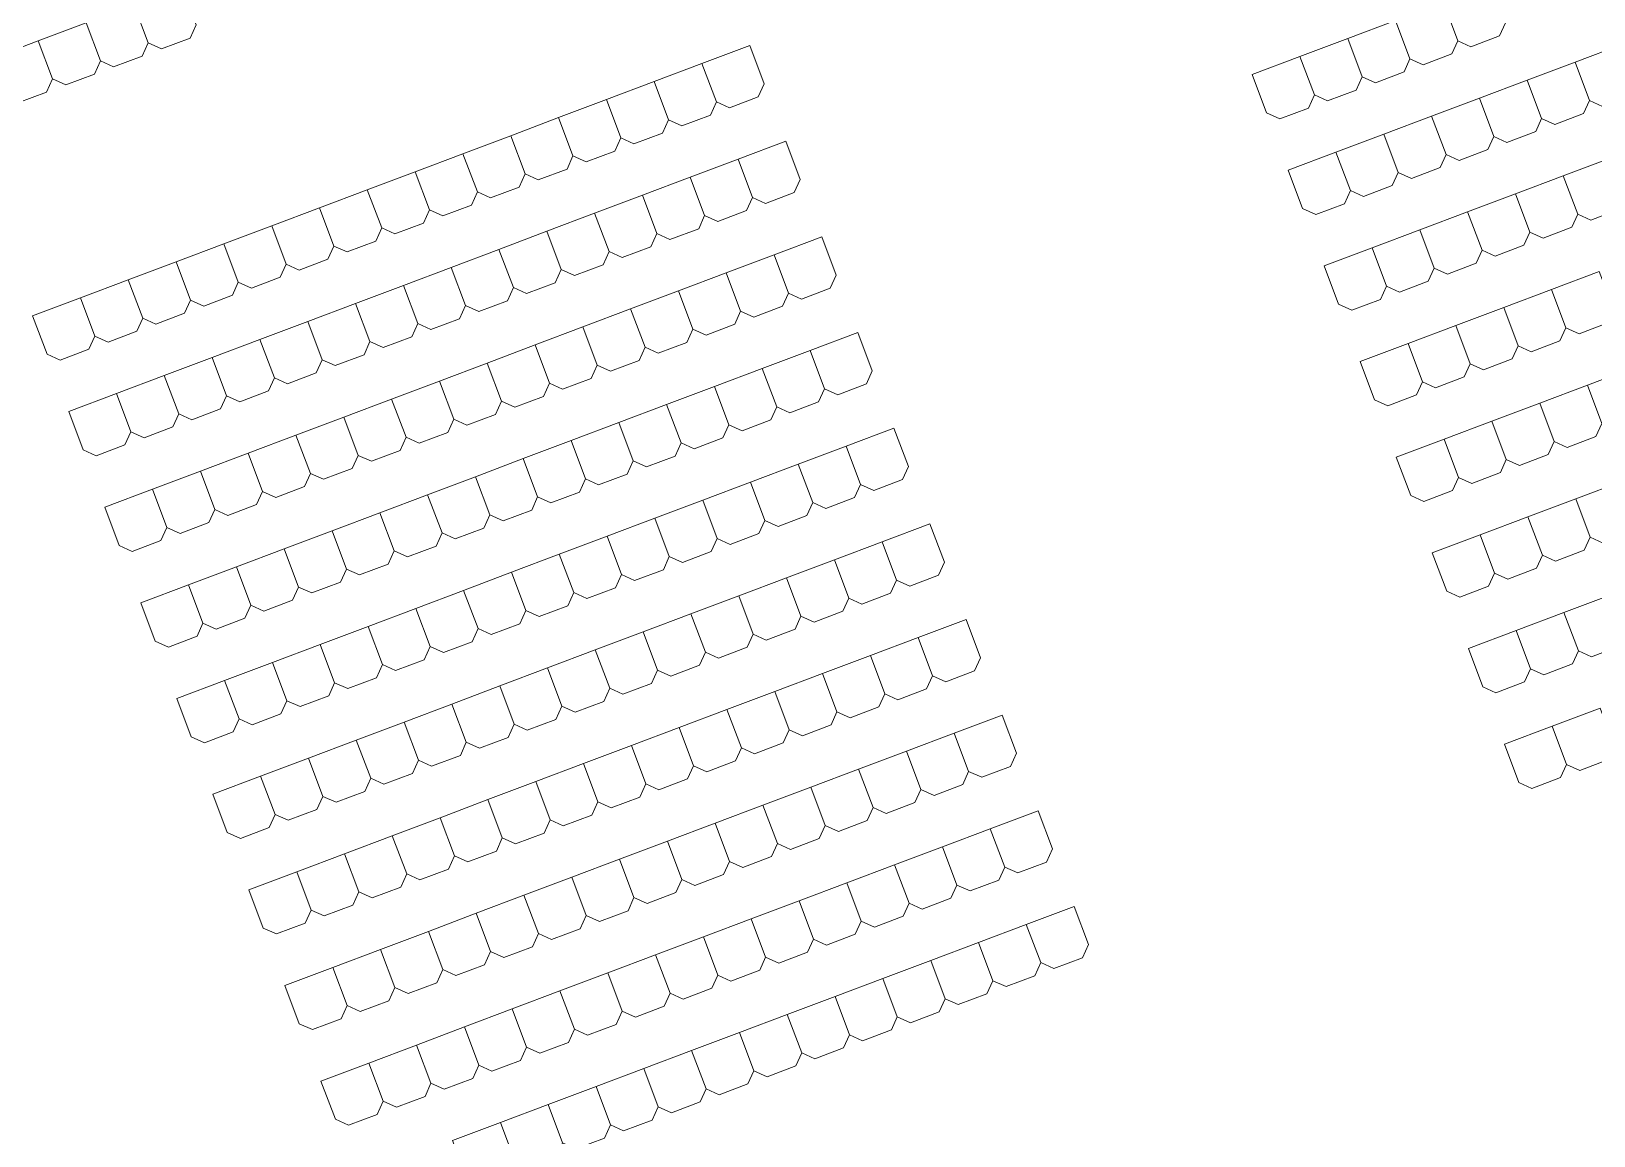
# Model space of a CAD drawing. Header units: millimetres. Extents: x 111563 to 112628, y 522776 to 523529.
# Drawn here: x 112040.26 to 112055.55, y 523180.46 to 523191.26 of the extents above; entities that cross this region are included whole.
import ezdxf

# ---------------------------------------------------------------- set-up
doc = ezdxf.new("R2010")
doc.units = ezdxf.units.MM
doc.layers.add('FIELD N-O-Q - hull', color=18, linetype='Continuous', lineweight=0, true_color=0x000000)
doc.layers.add('T2', color=18, linetype='Continuous', lineweight=0, true_color=0x000000)

msp = doc.modelspace()

# ---------------------------------------------------------------- hatches: boundary and pattern name
at = {"layer": 'FIELD N-O-Q - hull'}
h = msp.add_hatch(dxfattribs=at)
h.set_pattern_fill('AR-B816', color=256, scale=1000, style=0)
h.paths.add_polyline_path([(112104.1131, 523428.83168), (112259.20185, 523474.28717), (112262.73937, 523319.31976), (112187.88576, 523319.44031), (112192.07783, 523173.24212), (112050.76029, 523122.41024), (111962.59473, 523365.03129), (112106.90715, 523415.11788)], flags=0)

# ---------------------------------------------------------------- linework, layer by layer
at = {"layer": 'T2'}
for points in [[(112041.73464, 523191.69823), (112041.26677, 523191.5219), (112041.40783, 523191.1476), (112041.53667, 523191.08929), (112041.8174, 523191.19509), (112041.87571, 523191.32393), (112041.73464, 523191.69823)], [(112054.55063, 523191.71925), (112054.08276, 523191.54292), (112054.22382, 523191.16862), (112054.35266, 523191.11031), (112054.63339, 523191.21611), (112054.6917, 523191.34495), (112054.55063, 523191.71925)], [(112054.08276, 523191.54292), (112053.61488, 523191.36659), (112053.75594, 523190.99229), (112053.88478, 523190.93398), (112054.16551, 523191.03978), (112054.22382, 523191.16862), (112054.08276, 523191.54292)], [(112041.26677, 523191.5219), (112040.79889, 523191.34557), (112040.93995, 523190.97127), (112041.0688, 523190.91296), (112041.34952, 523191.01876), (112041.40783, 523191.1476), (112041.26677, 523191.5219)], [(112040.79889, 523191.34557), (112040.33102, 523191.16925), (112040.47208, 523190.79494), (112040.60092, 523190.73663), (112040.88165, 523190.84243), (112040.93995, 523190.97127), (112040.79889, 523191.34557)], [(112053.61488, 523191.36659), (112053.147, 523191.19026), (112053.28807, 523190.81596), (112053.41691, 523190.75765), (112053.69763, 523190.86345), (112053.75594, 523190.99229), (112053.61488, 523191.36659)], [(112040.33102, 523191.16925), (112039.86314, 523190.99292), (112040.0042, 523190.61862), (112040.13304, 523190.56031), (112040.41377, 523190.6661), (112040.47208, 523190.79494), (112040.33102, 523191.16925)], [(112047.29505, 523191.12214), (112046.82717, 523190.94582), (112046.96824, 523190.57151), (112047.09708, 523190.5132), (112047.3778, 523190.619), (112047.43611, 523190.74784), (112047.29505, 523191.12214)], [(112053.147, 523191.19026), (112052.67913, 523191.01393), (112052.82019, 523190.63963), (112052.94903, 523190.58132), (112053.22976, 523190.68712), (112053.28807, 523190.81596), (112053.147, 523191.19026)], [(112055.83904, 523191.13615), (112055.37117, 523190.95983), (112055.51223, 523190.58552), (112055.64107, 523190.52722), (112055.9218, 523190.63301), (112055.98011, 523190.76185), (112055.83904, 523191.13615)], [(112046.82717, 523190.94582), (112046.3593, 523190.76949), (112046.50036, 523190.39519), (112046.6292, 523190.33688), (112046.90993, 523190.44267), (112046.96824, 523190.57151), (112046.82717, 523190.94582)], [(112052.67913, 523191.01393), (112052.21125, 523190.8376), (112052.35231, 523190.4633), (112052.48116, 523190.40499), (112052.76188, 523190.51079), (112052.82019, 523190.63963), (112052.67913, 523191.01393)], [(112055.37117, 523190.95983), (112054.90329, 523190.7835), (112055.04435, 523190.4092), (112055.17319, 523190.35089), (112055.45392, 523190.45668), (112055.51223, 523190.58552), (112055.37117, 523190.95983)], [(112046.3593, 523190.76949), (112045.89142, 523190.59316), (112046.03249, 523190.21886), (112046.16133, 523190.16055), (112046.44205, 523190.26634), (112046.50036, 523190.39519), (112046.3593, 523190.76949)], [(112054.90329, 523190.7835), (112054.43541, 523190.60717), (112054.57648, 523190.23287), (112054.70532, 523190.17456), (112054.98604, 523190.28035), (112055.04435, 523190.4092), (112054.90329, 523190.7835)], [(112045.89142, 523190.59316), (112045.42355, 523190.41683), (112045.56461, 523190.04253), (112045.69345, 523189.98422), (112045.97418, 523190.09001), (112046.03249, 523190.21886), (112045.89142, 523190.59316)], [(112054.43541, 523190.60717), (112053.96754, 523190.43084), (112054.1086, 523190.05654), (112054.23744, 523189.99823), (112054.51817, 523190.10403), (112054.57648, 523190.23287), (112054.43541, 523190.60717)], [(112045.42355, 523190.41683), (112044.95567, 523190.2405), (112045.09673, 523189.8662), (112045.22557, 523189.80789), (112045.5063, 523189.91369), (112045.56461, 523190.04253), (112045.42355, 523190.41683)], [(112053.96754, 523190.43084), (112053.49966, 523190.25451), (112053.64073, 523189.88021), (112053.76957, 523189.8219), (112054.05029, 523189.9277), (112054.1086, 523190.05654), (112053.96754, 523190.43084)], [(112044.95567, 523190.2405), (112044.48779, 523190.06417), (112044.62886, 523189.68987), (112044.7577, 523189.63156), (112045.03842, 523189.73736), (112045.09673, 523189.8662), (112044.95567, 523190.2405)], [(112047.64771, 523190.18639), (112047.17983, 523190.01006), (112047.3209, 523189.63576), (112047.44974, 523189.57745), (112047.73046, 523189.68325), (112047.78877, 523189.81209), (112047.64771, 523190.18639)], [(112053.49966, 523190.25451), (112053.03179, 523190.07818), (112053.17285, 523189.70388), (112053.30169, 523189.64557), (112053.58242, 523189.75137), (112053.64073, 523189.88021), (112053.49966, 523190.25451)], [(112044.48779, 523190.06417), (112044.01992, 523189.88784), (112044.16098, 523189.51354), (112044.28982, 523189.45523), (112044.57055, 523189.56103), (112044.62886, 523189.68987), (112044.48779, 523190.06417)], [(112047.17983, 523190.01006), (112046.71196, 523189.83373), (112046.85302, 523189.45943), (112046.98186, 523189.40112), (112047.26259, 523189.50692), (112047.3209, 523189.63576), (112047.17983, 523190.01006)], [(112053.03179, 523190.07818), (112052.56391, 523189.90185), (112052.70497, 523189.52755), (112052.83381, 523189.46924), (112053.11454, 523189.57504), (112053.17285, 523189.70388), (112053.03179, 523190.07818)], [(112055.72382, 523190.02407), (112055.25595, 523189.84774), (112055.39701, 523189.47344), (112055.52585, 523189.41513), (112055.80658, 523189.52093), (112055.86489, 523189.64977), (112055.72382, 523190.02407)], [(112044.01992, 523189.88784), (112043.55204, 523189.71151), (112043.6931, 523189.33721), (112043.82195, 523189.2789), (112044.10267, 523189.3847), (112044.16098, 523189.51354), (112044.01992, 523189.88784)], [(112043.55204, 523189.71151), (112043.08417, 523189.53518), (112043.22523, 523189.16088), (112043.35407, 523189.10257), (112043.6348, 523189.20837), (112043.6931, 523189.33721), (112043.55204, 523189.71151)], [(112046.71196, 523189.83373), (112046.24408, 523189.6574), (112046.38514, 523189.2831), (112046.51398, 523189.22479), (112046.79471, 523189.33059), (112046.85302, 523189.45943), (112046.71196, 523189.83373)], [(112055.25595, 523189.84774), (112054.78807, 523189.67142), (112054.92914, 523189.29711), (112055.05798, 523189.2388), (112055.3387, 523189.3446), (112055.39701, 523189.47344), (112055.25595, 523189.84774)], [(112046.24408, 523189.6574), (112045.7762, 523189.48108), (112045.91727, 523189.10677), (112046.04611, 523189.04847), (112046.32683, 523189.15426), (112046.38514, 523189.2831), (112046.24408, 523189.6574)], [(112054.78807, 523189.67142), (112054.3202, 523189.49509), (112054.46126, 523189.12079), (112054.5901, 523189.06248), (112054.87083, 523189.16827), (112054.92914, 523189.29711), (112054.78807, 523189.67142)], [(112043.08417, 523189.53518), (112042.61629, 523189.35885), (112042.75735, 523188.98455), (112042.88619, 523188.92624), (112043.16692, 523189.03204), (112043.22523, 523189.16088), (112043.08417, 523189.53518)], [(112045.7762, 523189.48108), (112045.30833, 523189.30475), (112045.44939, 523188.93045), (112045.57823, 523188.87214), (112045.85896, 523188.97793), (112045.91727, 523189.10677), (112045.7762, 523189.48108)], [(112054.3202, 523189.49509), (112053.85232, 523189.31876), (112053.99338, 523188.94446), (112054.12222, 523188.88615), (112054.40295, 523188.99194), (112054.46126, 523189.12079), (112054.3202, 523189.49509)], [(112042.61629, 523189.35885), (112042.14841, 523189.18252), (112042.28948, 523188.80822), (112042.41832, 523188.74991), (112042.69904, 523188.85571), (112042.75735, 523188.98455), (112042.61629, 523189.35885)], [(112045.30833, 523189.30475), (112044.84045, 523189.12842), (112044.98152, 523188.75412), (112045.11036, 523188.69581), (112045.39108, 523188.8016), (112045.44939, 523188.93045), (112045.30833, 523189.30475)], [(112048.00037, 523189.25064), (112047.53249, 523189.07431), (112047.67355, 523188.70001), (112047.8024, 523188.6417), (112048.08312, 523188.7475), (112048.14143, 523188.87634), (112048.00037, 523189.25064)], [(112053.85232, 523189.31876), (112053.38444, 523189.14243), (112053.52551, 523188.76813), (112053.65435, 523188.70982), (112053.93507, 523188.81561), (112053.99338, 523188.94446), (112053.85232, 523189.31876)], [(112042.14841, 523189.18252), (112041.68054, 523189.00619), (112041.8216, 523188.63189), (112041.95044, 523188.57358), (112042.23117, 523188.67938), (112042.28948, 523188.80822), (112042.14841, 523189.18252)], [(112044.84045, 523189.12842), (112044.37258, 523188.95209), (112044.51364, 523188.57779), (112044.64248, 523188.51948), (112044.92321, 523188.62528), (112044.98152, 523188.75412), (112044.84045, 523189.12842)], [(112053.38444, 523189.14243), (112052.91657, 523188.9661), (112053.05763, 523188.5918), (112053.18647, 523188.53349), (112053.4672, 523188.63929), (112053.52551, 523188.76813), (112053.38444, 523189.14243)], [(112041.68054, 523189.00619), (112041.21266, 523188.82986), (112041.35372, 523188.45556), (112041.48257, 523188.39725), (112041.76329, 523188.50305), (112041.8216, 523188.63189), (112041.68054, 523189.00619)], [(112044.37258, 523188.95209), (112043.9047, 523188.77576), (112044.04576, 523188.40146), (112044.1746, 523188.34315), (112044.45533, 523188.44895), (112044.51364, 523188.57779), (112044.37258, 523188.95209)], [(112047.53249, 523189.07431), (112047.06461, 523188.89798), (112047.20568, 523188.52368), (112047.33452, 523188.46537), (112047.61524, 523188.57117), (112047.67355, 523188.70001), (112047.53249, 523189.07431)], [(112041.21266, 523188.82986), (112040.74479, 523188.65354), (112040.88585, 523188.27923), (112041.01469, 523188.22093), (112041.29542, 523188.32672), (112041.35372, 523188.45556), (112041.21266, 523188.82986)], [(112047.06461, 523188.89798), (112046.59674, 523188.72165), (112046.7378, 523188.34735), (112046.86664, 523188.28904), (112047.14737, 523188.39484), (112047.20568, 523188.52368), (112047.06461, 523188.89798)], [(112055.60861, 523188.91199), (112055.14073, 523188.73566), (112055.28179, 523188.36136), (112055.41064, 523188.30305), (112055.69136, 523188.40885), (112055.74967, 523188.53769), (112055.60861, 523188.91199)], [(112040.74479, 523188.65354), (112040.27691, 523188.47721), (112040.41797, 523188.10291), (112040.54681, 523188.0446), (112040.82754, 523188.15039), (112040.88585, 523188.27923), (112040.74479, 523188.65354)], [(112043.9047, 523188.77576), (112043.43682, 523188.59943), (112043.57789, 523188.22513), (112043.70673, 523188.16682), (112043.98745, 523188.27262), (112044.04576, 523188.40146), (112043.9047, 523188.77576)], [(112046.59674, 523188.72165), (112046.12886, 523188.54532), (112046.26993, 523188.17102), (112046.39877, 523188.11271), (112046.67949, 523188.21851), (112046.7378, 523188.34735), (112046.59674, 523188.72165)], [(112055.14073, 523188.73566), (112054.67285, 523188.55933), (112054.81392, 523188.18503), (112054.94276, 523188.12672), (112055.22348, 523188.23252), (112055.28179, 523188.36136), (112055.14073, 523188.73566)], [(112043.43682, 523188.59943), (112042.96895, 523188.4231), (112043.11001, 523188.0488), (112043.23885, 523187.99049), (112043.51958, 523188.09629), (112043.57789, 523188.22513), (112043.43682, 523188.59943)], [(112046.12886, 523188.54532), (112045.66099, 523188.36899), (112045.80205, 523187.99469), (112045.93089, 523187.93638), (112046.21162, 523188.04218), (112046.26993, 523188.17102), (112046.12886, 523188.54532)], [(112054.67285, 523188.55933), (112054.20498, 523188.383), (112054.34604, 523188.0087), (112054.47488, 523187.95039), (112054.75561, 523188.05619), (112054.81392, 523188.18503), (112054.67285, 523188.55933)], [(112042.96895, 523188.4231), (112042.50107, 523188.24677), (112042.64213, 523187.87247), (112042.77098, 523187.81416), (112043.0517, 523187.91996), (112043.11001, 523188.0488), (112042.96895, 523188.4231)], [(112045.66099, 523188.36899), (112045.19311, 523188.19266), (112045.33417, 523187.81836), (112045.46301, 523187.76005), (112045.74374, 523187.86585), (112045.80205, 523187.99469), (112045.66099, 523188.36899)], [(112054.20498, 523188.383), (112053.7371, 523188.20668), (112053.87817, 523187.83237), (112054.00701, 523187.77407), (112054.28773, 523187.87986), (112054.34604, 523188.0087), (112054.20498, 523188.383)], [(112042.50107, 523188.24677), (112042.0332, 523188.07044), (112042.17426, 523187.69614), (112042.3031, 523187.63783), (112042.58383, 523187.74363), (112042.64213, 523187.87247), (112042.50107, 523188.24677)], [(112045.19311, 523188.19266), (112044.72523, 523188.01634), (112044.8663, 523187.64203), (112044.99514, 523187.58373), (112045.27586, 523187.68952), (112045.33417, 523187.81836), (112045.19311, 523188.19266)], [(112048.35303, 523188.31489), (112047.88515, 523188.13856), (112048.02621, 523187.76426), (112048.15505, 523187.70595), (112048.43578, 523187.81175), (112048.49409, 523187.94059), (112048.35303, 523188.31489)], [(112053.7371, 523188.20668), (112053.26923, 523188.03035), (112053.41029, 523187.65605), (112053.53913, 523187.59774), (112053.81986, 523187.70353), (112053.87817, 523187.83237), (112053.7371, 523188.20668)], [(112042.0332, 523188.07044), (112041.56532, 523187.89411), (112041.70638, 523187.51981), (112041.83522, 523187.4615), (112042.11595, 523187.5673), (112042.17426, 523187.69614), (112042.0332, 523188.07044)], [(112044.72523, 523188.01634), (112044.25736, 523187.84001), (112044.39842, 523187.46571), (112044.52726, 523187.4074), (112044.80799, 523187.51319), (112044.8663, 523187.64203), (112044.72523, 523188.01634)], [(112047.88515, 523188.13856), (112047.41727, 523187.96223), (112047.55834, 523187.58793), (112047.68718, 523187.52962), (112047.9679, 523187.63542), (112048.02621, 523187.76426), (112047.88515, 523188.13856)], [(112041.56532, 523187.89411), (112041.09744, 523187.71778), (112041.23851, 523187.34348), (112041.36735, 523187.28517), (112041.64807, 523187.39097), (112041.70638, 523187.51981), (112041.56532, 523187.89411)], [(112047.41727, 523187.96223), (112046.9494, 523187.7859), (112047.09046, 523187.4116), (112047.2193, 523187.35329), (112047.50003, 523187.45909), (112047.55834, 523187.58793), (112047.41727, 523187.96223)], [(112055.96127, 523187.97624), (112055.49339, 523187.79991), (112055.63445, 523187.42561), (112055.76329, 523187.3673), (112056.04402, 523187.4731), (112056.10233, 523187.60194), (112055.96127, 523187.97624)], [(112041.09744, 523187.71778), (112040.62957, 523187.54145), (112040.77063, 523187.16715), (112040.89947, 523187.10884), (112041.1802, 523187.21464), (112041.23851, 523187.34348), (112041.09744, 523187.71778)], [(112044.25736, 523187.84001), (112043.78948, 523187.66368), (112043.93055, 523187.28938), (112044.05939, 523187.23107), (112044.34011, 523187.33686), (112044.39842, 523187.46571), (112044.25736, 523187.84001)], [(112046.9494, 523187.7859), (112046.48152, 523187.60957), (112046.62258, 523187.23527), (112046.75143, 523187.17696), (112047.03215, 523187.28276), (112047.09046, 523187.4116), (112046.9494, 523187.7859)], [(112055.49339, 523187.79991), (112055.02551, 523187.62358), (112055.16658, 523187.24928), (112055.29542, 523187.19097), (112055.57614, 523187.29677), (112055.63445, 523187.42561), (112055.49339, 523187.79991)], [(112043.78948, 523187.66368), (112043.32161, 523187.48735), (112043.46267, 523187.11305), (112043.59151, 523187.05474), (112043.87224, 523187.16054), (112043.93055, 523187.28938), (112043.78948, 523187.66368)], [(112046.48152, 523187.60957), (112046.01364, 523187.43324), (112046.15471, 523187.05894), (112046.28355, 523187.00063), (112046.56427, 523187.10643), (112046.62258, 523187.23527), (112046.48152, 523187.60957)], [(112055.02551, 523187.62358), (112054.55764, 523187.44725), (112054.6987, 523187.07295), (112054.82754, 523187.01464), (112055.10827, 523187.12044), (112055.16658, 523187.24928), (112055.02551, 523187.62358)], [(112043.32161, 523187.48735), (112042.85373, 523187.31102), (112042.99479, 523186.93672), (112043.12363, 523186.87841), (112043.40436, 523186.98421), (112043.46267, 523187.11305), (112043.32161, 523187.48735)], [(112046.01364, 523187.43324), (112045.54577, 523187.25691), (112045.68683, 523186.88261), (112045.81567, 523186.8243), (112046.0964, 523186.9301), (112046.15471, 523187.05894), (112046.01364, 523187.43324)], [(112054.55764, 523187.44725), (112054.08976, 523187.27092), (112054.23082, 523186.89662), (112054.35967, 523186.83831), (112054.64039, 523186.94411), (112054.6987, 523187.07295), (112054.55764, 523187.44725)], [(112042.85373, 523187.31102), (112042.38585, 523187.13469), (112042.52692, 523186.76039), (112042.65576, 523186.70208), (112042.93648, 523186.80788), (112042.99479, 523186.93672), (112042.85373, 523187.31102)], [(112045.54577, 523187.25691), (112045.07789, 523187.08058), (112045.21896, 523186.70628), (112045.3478, 523186.64797), (112045.62852, 523186.75377), (112045.68683, 523186.88261), (112045.54577, 523187.25691)], [(112048.70568, 523187.37914), (112048.23781, 523187.20281), (112048.37887, 523186.82851), (112048.50771, 523186.7702), (112048.78844, 523186.87599), (112048.84675, 523187.00483), (112048.70568, 523187.37914)], [(112054.08976, 523187.27092), (112053.62188, 523187.09459), (112053.76295, 523186.72029), (112053.89179, 523186.66198), (112054.17251, 523186.76778), (112054.23082, 523186.89662), (112054.08976, 523187.27092)], [(112042.38585, 523187.13469), (112041.91798, 523186.95836), (112042.05904, 523186.58406), (112042.18788, 523186.52575), (112042.46861, 523186.63155), (112042.52692, 523186.76039), (112042.38585, 523187.13469)], [(112048.23781, 523187.20281), (112047.76993, 523187.02648), (112047.91099, 523186.65218), (112048.03984, 523186.59387), (112048.32056, 523186.69966), (112048.37887, 523186.82851), (112048.23781, 523187.20281)], [(112041.91798, 523186.95836), (112041.4501, 523186.78203), (112041.59117, 523186.40773), (112041.72001, 523186.34942), (112042.00073, 523186.45522), (112042.05904, 523186.58406), (112041.91798, 523186.95836)], [(112045.07789, 523187.08058), (112044.61002, 523186.90425), (112044.75108, 523186.52995), (112044.87992, 523186.47164), (112045.16065, 523186.57744), (112045.21896, 523186.70628), (112045.07789, 523187.08058)], [(112047.76993, 523187.02648), (112047.30206, 523186.85015), (112047.44312, 523186.47585), (112047.57196, 523186.41754), (112047.85269, 523186.52334), (112047.91099, 523186.65218), (112047.76993, 523187.02648)], [(112044.61002, 523186.90425), (112044.14214, 523186.72793), (112044.2832, 523186.35362), (112044.41204, 523186.29531), (112044.69277, 523186.40111), (112044.75108, 523186.52995), (112044.61002, 523186.90425)], [(112047.30206, 523186.85015), (112046.83418, 523186.67382), (112046.97524, 523186.29952), (112047.10408, 523186.24121), (112047.38481, 523186.34701), (112047.44312, 523186.47585), (112047.30206, 523186.85015)], [(112055.84605, 523186.86416), (112055.37817, 523186.68783), (112055.51923, 523186.31353), (112055.64808, 523186.25522), (112055.9288, 523186.36102), (112055.98711, 523186.48986), (112055.84605, 523186.86416)], [(112041.4501, 523186.78203), (112040.98223, 523186.6057), (112041.12329, 523186.2314), (112041.25213, 523186.17309), (112041.53286, 523186.27889), (112041.59117, 523186.40773), (112041.4501, 523186.78203)], [(112044.14214, 523186.72793), (112043.67426, 523186.5516), (112043.81533, 523186.1773), (112043.94417, 523186.11899), (112044.22489, 523186.22478), (112044.2832, 523186.35362), (112044.14214, 523186.72793)], [(112046.83418, 523186.67382), (112046.3663, 523186.49749), (112046.50737, 523186.12319), (112046.63621, 523186.06488), (112046.91693, 523186.17068), (112046.97524, 523186.29952), (112046.83418, 523186.67382)], [(112055.37817, 523186.68783), (112054.9103, 523186.5115), (112055.05136, 523186.1372), (112055.1802, 523186.07889), (112055.46093, 523186.18469), (112055.51923, 523186.31353), (112055.37817, 523186.68783)], [(112043.67426, 523186.5516), (112043.20639, 523186.37527), (112043.34745, 523186.00097), (112043.47629, 523185.94266), (112043.75702, 523186.04845), (112043.81533, 523186.1773), (112043.67426, 523186.5516)], [(112046.3663, 523186.49749), (112045.89843, 523186.32116), (112046.03949, 523185.94686), (112046.16833, 523185.88855), (112046.44906, 523185.99435), (112046.50737, 523186.12319), (112046.3663, 523186.49749)], [(112054.9103, 523186.5115), (112054.44242, 523186.33517), (112054.58348, 523185.96087), (112054.71232, 523185.90256), (112054.99305, 523186.00836), (112055.05136, 523186.1372), (112054.9103, 523186.5115)], [(112043.20639, 523186.37527), (112042.73851, 523186.19894), (112042.87958, 523185.82464), (112043.00842, 523185.76633), (112043.28914, 523185.87212), (112043.34745, 523186.00097), (112043.20639, 523186.37527)], [(112049.05834, 523186.44338), (112048.59047, 523186.26705), (112048.73153, 523185.89275), (112048.86037, 523185.83444), (112049.1411, 523185.94024), (112049.19941, 523186.06908), (112049.05834, 523186.44338)], [(112054.44242, 523186.33517), (112053.97454, 523186.15884), (112054.11561, 523185.78454), (112054.24445, 523185.72623), (112054.52517, 523185.83203), (112054.58348, 523185.96087), (112054.44242, 523186.33517)], [(112042.73851, 523186.19894), (112042.27064, 523186.02261), (112042.4117, 523185.64831), (112042.54054, 523185.59), (112042.82127, 523185.6958), (112042.87958, 523185.82464), (112042.73851, 523186.19894)], [(112045.89843, 523186.32116), (112045.43055, 523186.14483), (112045.57161, 523185.77053), (112045.70046, 523185.71222), (112045.98118, 523185.81802), (112046.03949, 523185.94686), (112045.89843, 523186.32116)], [(112048.59047, 523186.26705), (112048.12259, 523186.09073), (112048.26365, 523185.71642), (112048.39249, 523185.65811), (112048.67322, 523185.76391), (112048.73153, 523185.89275), (112048.59047, 523186.26705)], [(112045.43055, 523186.14483), (112044.96267, 523185.9685), (112045.10374, 523185.5942), (112045.23258, 523185.53589), (112045.51331, 523185.64169), (112045.57161, 523185.77053), (112045.43055, 523186.14483)], [(112048.12259, 523186.09073), (112047.65471, 523185.9144), (112047.79578, 523185.5401), (112047.92462, 523185.48179), (112048.20534, 523185.58758), (112048.26365, 523185.71642), (112048.12259, 523186.09073)], [(112042.27064, 523186.02261), (112041.80276, 523185.84628), (112041.94382, 523185.47198), (112042.07266, 523185.41367), (112042.35339, 523185.51947), (112042.4117, 523185.64831), (112042.27064, 523186.02261)], [(112044.96267, 523185.9685), (112044.4948, 523185.79217), (112044.63586, 523185.41787), (112044.7647, 523185.35956), (112045.04543, 523185.46536), (112045.10374, 523185.5942), (112044.96267, 523185.9685)], [(112047.65471, 523185.9144), (112047.18684, 523185.73807), (112047.3279, 523185.36377), (112047.45674, 523185.30546), (112047.73747, 523185.41125), (112047.79578, 523185.5401), (112047.65471, 523185.9144)], [(112041.80276, 523185.84628), (112041.33488, 523185.66995), (112041.47595, 523185.29565), (112041.60479, 523185.23734), (112041.88551, 523185.34314), (112041.94382, 523185.47198), (112041.80276, 523185.84628)], [(112044.4948, 523185.79217), (112044.02692, 523185.61584), (112044.16799, 523185.24154), (112044.29683, 523185.18323), (112044.57755, 523185.28903), (112044.63586, 523185.41787), (112044.4948, 523185.79217)], [(112047.18684, 523185.73807), (112046.71896, 523185.56174), (112046.86002, 523185.18744), (112046.98887, 523185.12913), (112047.26959, 523185.23492), (112047.3279, 523185.36377), (112047.18684, 523185.73807)], [(112055.73083, 523185.75208), (112055.26295, 523185.57575), (112055.40402, 523185.20145), (112055.53286, 523185.14314), (112055.81358, 523185.24894), (112055.87189, 523185.37778), (112055.73083, 523185.75208)], [(112044.02692, 523185.61584), (112043.55905, 523185.43951), (112043.70011, 523185.06521), (112043.82895, 523185.0069), (112044.10968, 523185.1127), (112044.16799, 523185.24154), (112044.02692, 523185.61584)], [(112055.26295, 523185.57575), (112054.79508, 523185.39942), (112054.93614, 523185.02512), (112055.06498, 523184.96681), (112055.34571, 523185.07261), (112055.40402, 523185.20145), (112055.26295, 523185.57575)], [(112043.55905, 523185.43951), (112043.09117, 523185.26319), (112043.23223, 523184.88888), (112043.36108, 523184.83058), (112043.6418, 523184.93637), (112043.70011, 523185.06521), (112043.55905, 523185.43951)], [(112046.71896, 523185.56174), (112046.25109, 523185.38541), (112046.39215, 523185.01111), (112046.52099, 523184.9528), (112046.80172, 523185.0586), (112046.86002, 523185.18744), (112046.71896, 523185.56174)], [(112049.411, 523185.50763), (112048.94312, 523185.3313), (112049.08419, 523184.957), (112049.21303, 523184.89869), (112049.49375, 523185.00449), (112049.55206, 523185.13333), (112049.411, 523185.50763)], [(112043.09117, 523185.26319), (112042.62329, 523185.08686), (112042.76436, 523184.71256), (112042.8932, 523184.65425), (112043.17392, 523184.76004), (112043.23223, 523184.88888), (112043.09117, 523185.26319)], [(112046.25109, 523185.38541), (112045.78321, 523185.20908), (112045.92427, 523184.83478), (112046.05311, 523184.77647), (112046.33384, 523184.88227), (112046.39215, 523185.01111), (112046.25109, 523185.38541)], [(112048.94312, 523185.3313), (112048.47525, 523185.15497), (112048.61631, 523184.78067), (112048.74515, 523184.72236), (112049.02588, 523184.82816), (112049.08419, 523184.957), (112048.94312, 523185.3313)], [(112054.79508, 523185.39942), (112054.3272, 523185.22309), (112054.46827, 523184.84879), (112054.59711, 523184.79048), (112054.87783, 523184.89628), (112054.93614, 523185.02512), (112054.79508, 523185.39942)], [(112045.78321, 523185.20908), (112045.31533, 523185.03275), (112045.4564, 523184.65845), (112045.58524, 523184.60014), (112045.86596, 523184.70594), (112045.92427, 523184.83478), (112045.78321, 523185.20908)], [(112048.47525, 523185.15497), (112048.00737, 523184.97864), (112048.14844, 523184.60434), (112048.27728, 523184.54603), (112048.558, 523184.65183), (112048.61631, 523184.78067), (112048.47525, 523185.15497)], [(112042.62329, 523185.08686), (112042.15542, 523184.91053), (112042.29648, 523184.53623), (112042.42532, 523184.47792), (112042.70605, 523184.58371), (112042.76436, 523184.71256), (112042.62329, 523185.08686)], [(112045.31533, 523185.03275), (112044.84746, 523184.85642), (112044.98852, 523184.48212), (112045.11736, 523184.42381), (112045.39809, 523184.52961), (112045.4564, 523184.65845), (112045.31533, 523185.03275)], [(112048.00737, 523184.97864), (112047.5395, 523184.80231), (112047.68056, 523184.42801), (112047.8094, 523184.3697), (112048.09013, 523184.4755), (112048.14844, 523184.60434), (112048.00737, 523184.97864)], [(112042.15542, 523184.91053), (112041.68754, 523184.7342), (112041.82861, 523184.3599), (112041.95745, 523184.30159), (112042.23817, 523184.40739), (112042.29648, 523184.53623), (112042.15542, 523184.91053)], [(112044.84746, 523184.85642), (112044.37958, 523184.68009), (112044.52064, 523184.30579), (112044.64949, 523184.24748), (112044.93021, 523184.35328), (112044.98852, 523184.48212), (112044.84746, 523184.85642)], [(112044.37958, 523184.68009), (112043.91171, 523184.50376), (112044.05277, 523184.12946), (112044.18161, 523184.07115), (112044.46234, 523184.17695), (112044.52064, 523184.30579), (112044.37958, 523184.68009)], [(112047.5395, 523184.80231), (112047.07162, 523184.62599), (112047.21268, 523184.25168), (112047.34152, 523184.19338), (112047.62225, 523184.29917), (112047.68056, 523184.42801), (112047.5395, 523184.80231)], [(112043.91171, 523184.50376), (112043.44383, 523184.32743), (112043.58489, 523183.95313), (112043.71373, 523183.89482), (112043.99446, 523184.00062), (112044.05277, 523184.12946), (112043.91171, 523184.50376)], [(112047.07162, 523184.62599), (112046.60374, 523184.44966), (112046.74481, 523184.07536), (112046.87365, 523184.01705), (112047.15437, 523184.12284), (112047.21268, 523184.25168), (112047.07162, 523184.62599)], [(112049.76366, 523184.57188), (112049.29578, 523184.39555), (112049.43685, 523184.02125), (112049.56569, 523183.96294), (112049.84641, 523184.06874), (112049.90472, 523184.19758), (112049.76366, 523184.57188)], [(112055.61561, 523184.64), (112055.14774, 523184.46367), (112055.2888, 523184.08937), (112055.41764, 523184.03106), (112055.69837, 523184.13685), (112055.75668, 523184.2657), (112055.61561, 523184.64)], [(112046.60374, 523184.44966), (112046.13587, 523184.27333), (112046.27693, 523183.89903), (112046.40577, 523183.84072), (112046.6865, 523183.94651), (112046.74481, 523184.07536), (112046.60374, 523184.44966)], [(112049.29578, 523184.39555), (112048.82791, 523184.21922), (112048.96897, 523183.84492), (112049.09781, 523183.78661), (112049.37854, 523183.89241), (112049.43685, 523184.02125), (112049.29578, 523184.39555)], [(112055.14774, 523184.46367), (112054.67986, 523184.28734), (112054.82092, 523183.91304), (112054.94976, 523183.85473), (112055.23049, 523183.96052), (112055.2888, 523184.08937), (112055.14774, 523184.46367)], [(112043.44383, 523184.32743), (112042.97595, 523184.1511), (112043.11702, 523183.7768), (112043.24586, 523183.71849), (112043.52658, 523183.82429), (112043.58489, 523183.95313), (112043.44383, 523184.32743)], [(112046.13587, 523184.27333), (112045.66799, 523184.097), (112045.80906, 523183.7227), (112045.9379, 523183.66439), (112046.21862, 523183.77019), (112046.27693, 523183.89903), (112046.13587, 523184.27333)], [(112048.82791, 523184.21922), (112048.36003, 523184.04289), (112048.50109, 523183.66859), (112048.62993, 523183.61028), (112048.91066, 523183.71608), (112048.96897, 523183.84492), (112048.82791, 523184.21922)], [(112042.97595, 523184.1511), (112042.50808, 523183.97477), (112042.64914, 523183.60047), (112042.77798, 523183.54216), (112043.05871, 523183.64796), (112043.11702, 523183.7768), (112042.97595, 523184.1511)], [(112045.66799, 523184.097), (112045.20012, 523183.92067), (112045.34118, 523183.54637), (112045.47002, 523183.48806), (112045.75075, 523183.59386), (112045.80906, 523183.7227), (112045.66799, 523184.097)], [(112048.36003, 523184.04289), (112047.89215, 523183.86656), (112048.03322, 523183.49226), (112048.16206, 523183.43395), (112048.44278, 523183.53975), (112048.50109, 523183.66859), (112048.36003, 523184.04289)], [(112042.50808, 523183.97477), (112042.0402, 523183.79845), (112042.18126, 523183.42414), (112042.31011, 523183.36584), (112042.59083, 523183.47163), (112042.64914, 523183.60047), (112042.50808, 523183.97477)], [(112045.20012, 523183.92067), (112044.73224, 523183.74434), (112044.8733, 523183.37004), (112045.00214, 523183.31173), (112045.28287, 523183.41753), (112045.34118, 523183.54637), (112045.20012, 523183.92067)], [(112044.73224, 523183.74434), (112044.26436, 523183.56801), (112044.40543, 523183.19371), (112044.53427, 523183.1354), (112044.81499, 523183.2412), (112044.8733, 523183.37004), (112044.73224, 523183.74434)], [(112047.89215, 523183.86656), (112047.42428, 523183.69023), (112047.56534, 523183.31593), (112047.69418, 523183.25762), (112047.97491, 523183.36342), (112048.03322, 523183.49226), (112047.89215, 523183.86656)], [(112047.42428, 523183.69023), (112046.9564, 523183.5139), (112047.09747, 523183.1396), (112047.22631, 523183.08129), (112047.50703, 523183.18709), (112047.56534, 523183.31593), (112047.42428, 523183.69023)], [(112050.11632, 523183.63613), (112049.64844, 523183.4598), (112049.7895, 523183.0855), (112049.91835, 523183.02719), (112050.19907, 523183.13299), (112050.25738, 523183.26183), (112050.11632, 523183.63613)], [(112044.26436, 523183.56801), (112043.79649, 523183.39168), (112043.93755, 523183.01738), (112044.06639, 523182.95907), (112044.34712, 523183.06487), (112044.40543, 523183.19371), (112044.26436, 523183.56801)], [(112046.9564, 523183.5139), (112046.48853, 523183.33757), (112046.62959, 523182.96327), (112046.75843, 523182.90496), (112047.03916, 523183.01076), (112047.09747, 523183.1396), (112046.9564, 523183.5139)], [(112049.64844, 523183.4598), (112049.18056, 523183.28347), (112049.32163, 523182.90917), (112049.45047, 523182.85086), (112049.73119, 523182.95666), (112049.7895, 523183.0855), (112049.64844, 523183.4598)], [(112043.79649, 523183.39168), (112043.32861, 523183.21535), (112043.46967, 523182.84105), (112043.59852, 523182.78274), (112043.87924, 523182.88854), (112043.93755, 523183.01738), (112043.79649, 523183.39168)], [(112046.48853, 523183.33757), (112046.02065, 523183.16125), (112046.16171, 523182.78694), (112046.29055, 523182.72864), (112046.57128, 523182.83443), (112046.62959, 523182.96327), (112046.48853, 523183.33757)], [(112049.18056, 523183.28347), (112048.71269, 523183.10714), (112048.85375, 523182.73284), (112048.98259, 523182.67453), (112049.26332, 523182.78033), (112049.32163, 523182.90917), (112049.18056, 523183.28347)], [(112043.32861, 523183.21535), (112042.86074, 523183.03902), (112043.0018, 523182.66472), (112043.13064, 523182.60641), (112043.41137, 523182.71221), (112043.46967, 523182.84105), (112043.32861, 523183.21535)], [(112046.02065, 523183.16125), (112045.55277, 523182.98492), (112045.69384, 523182.61062), (112045.82268, 523182.55231), (112046.1034, 523182.6581), (112046.16171, 523182.78694), (112046.02065, 523183.16125)], [(112042.86074, 523183.03902), (112042.39286, 523182.86269), (112042.53392, 523182.48839), (112042.66276, 523182.43008), (112042.94349, 523182.53588), (112043.0018, 523182.66472), (112042.86074, 523183.03902)], [(112045.55277, 523182.98492), (112045.0849, 523182.80859), (112045.22596, 523182.43429), (112045.3548, 523182.37598), (112045.63553, 523182.48177), (112045.69384, 523182.61062), (112045.55277, 523182.98492)], [(112048.71269, 523183.10714), (112048.24481, 523182.93081), (112048.38588, 523182.55651), (112048.51472, 523182.4982), (112048.79544, 523182.604), (112048.85375, 523182.73284), (112048.71269, 523183.10714)], [(112048.24481, 523182.93081), (112047.77694, 523182.75448), (112047.918, 523182.38018), (112048.04684, 523182.32187), (112048.32757, 523182.42767), (112048.38588, 523182.55651), (112048.24481, 523182.93081)], [(112045.0849, 523182.80859), (112044.61702, 523182.63226), (112044.75809, 523182.25796), (112044.88693, 523182.19965), (112045.16765, 523182.30545), (112045.22596, 523182.43429), (112045.0849, 523182.80859)], [(112047.77694, 523182.75448), (112047.30906, 523182.57815), (112047.45012, 523182.20385), (112047.57897, 523182.14554), (112047.85969, 523182.25134), (112047.918, 523182.38018), (112047.77694, 523182.75448)], [(112050.46898, 523182.70038), (112050.0011, 523182.52405), (112050.14216, 523182.14974), (112050.271, 523182.09144), (112050.55173, 523182.19723), (112050.61004, 523182.32607), (112050.46898, 523182.70038)], [(112044.61702, 523182.63226), (112044.14915, 523182.45593), (112044.29021, 523182.08163), (112044.41905, 523182.02332), (112044.69978, 523182.12912), (112044.75809, 523182.25796), (112044.61702, 523182.63226)], [(112047.30906, 523182.57815), (112046.84118, 523182.40182), (112046.98225, 523182.02752), (112047.11109, 523181.96921), (112047.39181, 523182.07501), (112047.45012, 523182.20385), (112047.30906, 523182.57815)], [(112050.0011, 523182.52405), (112049.53322, 523182.34772), (112049.67429, 523181.97342), (112049.80313, 523181.91511), (112050.08385, 523182.0209), (112050.14216, 523182.14974), (112050.0011, 523182.52405)], [(112044.14915, 523182.45593), (112043.68127, 523182.2796), (112043.82233, 523181.9053), (112043.95117, 523181.84699), (112044.2319, 523181.95279), (112044.29021, 523182.08163), (112044.14915, 523182.45593)], [(112046.84118, 523182.40182), (112046.37331, 523182.22549), (112046.51437, 523181.85119), (112046.64321, 523181.79288), (112046.92394, 523181.89868), (112046.98225, 523182.02752), (112046.84118, 523182.40182)], [(112043.68127, 523182.2796), (112043.21339, 523182.10327), (112043.35446, 523181.72897), (112043.4833, 523181.67066), (112043.76402, 523181.77646), (112043.82233, 523181.9053), (112043.68127, 523182.2796)], [(112046.37331, 523182.22549), (112045.90543, 523182.04916), (112046.0465, 523181.67486), (112046.17534, 523181.61655), (112046.45606, 523181.72235), (112046.51437, 523181.85119), (112046.37331, 523182.22549)], [(112049.53322, 523182.34772), (112049.06535, 523182.17139), (112049.20641, 523181.79709), (112049.33525, 523181.73878), (112049.61598, 523181.84457), (112049.67429, 523181.97342), (112049.53322, 523182.34772)], [(112043.21339, 523182.10327), (112042.74552, 523181.92694), (112042.88658, 523181.55264), (112043.01542, 523181.49433), (112043.29615, 523181.60013), (112043.35446, 523181.72897), (112043.21339, 523182.10327)], [(112049.06535, 523182.17139), (112048.59747, 523181.99506), (112048.73853, 523181.62076), (112048.86738, 523181.56245), (112049.1481, 523181.66825), (112049.20641, 523181.79709), (112049.06535, 523182.17139)], [(112045.90543, 523182.04916), (112045.43756, 523181.87284), (112045.57862, 523181.49853), (112045.70746, 523181.44023), (112045.98819, 523181.54602), (112046.0465, 523181.67486), (112045.90543, 523182.04916)], [(112048.59747, 523181.99506), (112048.1296, 523181.81873), (112048.27066, 523181.44443), (112048.3995, 523181.38612), (112048.68023, 523181.49192), (112048.73853, 523181.62076), (112048.59747, 523181.99506)], [(112045.43756, 523181.87284), (112044.96968, 523181.69651), (112045.11074, 523181.32221), (112045.23958, 523181.2639), (112045.52031, 523181.36969), (112045.57862, 523181.49853), (112045.43756, 523181.87284)], [(112048.1296, 523181.81873), (112047.66172, 523181.6424), (112047.80278, 523181.2681), (112047.93162, 523181.20979), (112048.21235, 523181.31559), (112048.27066, 523181.44443), (112048.1296, 523181.81873)], [(112044.96968, 523181.69651), (112044.5018, 523181.52018), (112044.64287, 523181.14588), (112044.77171, 523181.08757), (112045.05243, 523181.19336), (112045.11074, 523181.32221), (112044.96968, 523181.69651)], [(112047.66172, 523181.6424), (112047.19384, 523181.46607), (112047.33491, 523181.09177), (112047.46375, 523181.03346), (112047.74447, 523181.13926), (112047.80278, 523181.2681), (112047.66172, 523181.6424)], [(112044.5018, 523181.52018), (112044.03393, 523181.34385), (112044.17499, 523180.96955), (112044.30383, 523180.91124), (112044.58456, 523181.01703), (112044.64287, 523181.14588), (112044.5018, 523181.52018)], [(112047.19384, 523181.46607), (112046.72597, 523181.28974), (112046.86703, 523180.91544), (112046.99587, 523180.85713), (112047.2766, 523180.96293), (112047.33491, 523181.09177), (112047.19384, 523181.46607)], [(112044.03393, 523181.34385), (112043.56605, 523181.16752), (112043.70712, 523180.79322), (112043.83596, 523180.73491), (112044.11668, 523180.84071), (112044.17499, 523180.96955), (112044.03393, 523181.34385)], [(112046.72597, 523181.28974), (112046.25809, 523181.11341), (112046.39915, 523180.73911), (112046.528, 523180.6808), (112046.80872, 523180.7866), (112046.86703, 523180.91544), (112046.72597, 523181.28974)], [(112043.56605, 523181.16752), (112043.09818, 523180.99119), (112043.23924, 523180.61689), (112043.36808, 523180.55858), (112043.64881, 523180.66438), (112043.70712, 523180.79322), (112043.56605, 523181.16752)], [(112046.25809, 523181.11341), (112045.79021, 523180.93708), (112045.93128, 523180.56278), (112046.06012, 523180.50447), (112046.34084, 523180.61027), (112046.39915, 523180.73911), (112046.25809, 523181.11341)], [(112045.79021, 523180.93708), (112045.32234, 523180.76075), (112045.4634, 523180.38645), (112045.59224, 523180.32814), (112045.87297, 523180.43394), (112045.93128, 523180.56278), (112045.79021, 523180.93708)], [(112045.32234, 523180.76075), (112044.85446, 523180.58442), (112044.99553, 523180.21012), (112045.12437, 523180.15181), (112045.40509, 523180.25761), (112045.4634, 523180.38645), (112045.32234, 523180.76075)], [(112044.85446, 523180.58442), (112044.38659, 523180.4081), (112044.52765, 523180.03379), (112044.65649, 523179.97549), (112044.93722, 523180.08128), (112044.99553, 523180.21012), (112044.85446, 523180.58442)]]:
    msp.add_lwpolyline(points, close=True, dxfattribs=at)

doc.saveas('drawing.dxf')
